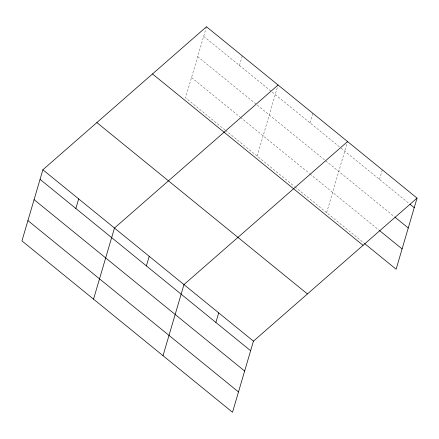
<?xml version="1.0" encoding="UTF-8"?>
<svg xmlns="http://www.w3.org/2000/svg" width="439" height="439" viewBox="0 0 439 439"><rect width="100%" height="100%" fill="white"/><g stroke="black" fill="none" stroke-linecap="round" stroke-linejoin="round"><path stroke-width="0.33" stroke-dasharray="2.19 1.65" d="M206.484 26.746L185.554 97.853L225.037 129.988M239.458 65.46L242.279 55.879M257.15 156.119L277.887 85.649M310 122.871L312.82 113.289M326.632 212.674L347.375 142.203M379.488 179.419L382.309 169.838M203.663 36.327L340.532 147.718M341.059 148.146L408.967 203.411M197.687 56.631L394.568 216.861M191.53 77.549L239.963 116.966M240.49 117.394L309.451 173.515M309.972 173.948L378.934 230.069M225.564 130.416L294.525 186.537M295.052 186.965L364.008 243.091"/><path stroke-width="0.66" d="M42.879 169.772L21.95 240.885L232.516 412.254L253.446 341.147L417.05 198.115L206.484 26.746L42.879 169.772L253.446 341.147M75.854 208.487L78.674 198.905M93.54 299.151L114.469 228.044L278.079 85.012M146.396 265.897L149.216 256.316M163.028 355.7L183.957 284.593L347.562 141.567M215.884 322.451L218.699 312.87M417.05 198.115L396.121 269.228L364.535 243.519M410.021 204.272L414.229 207.696M395.095 217.289L408.254 228M379.461 230.497L402.097 248.918M152.492 73.944L363.058 245.319M96.865 122.574L307.432 293.949M40.059 179.353L250.625 350.728M34.083 199.657L244.649 371.032M27.926 220.581L238.492 391.95"/></g></svg>
